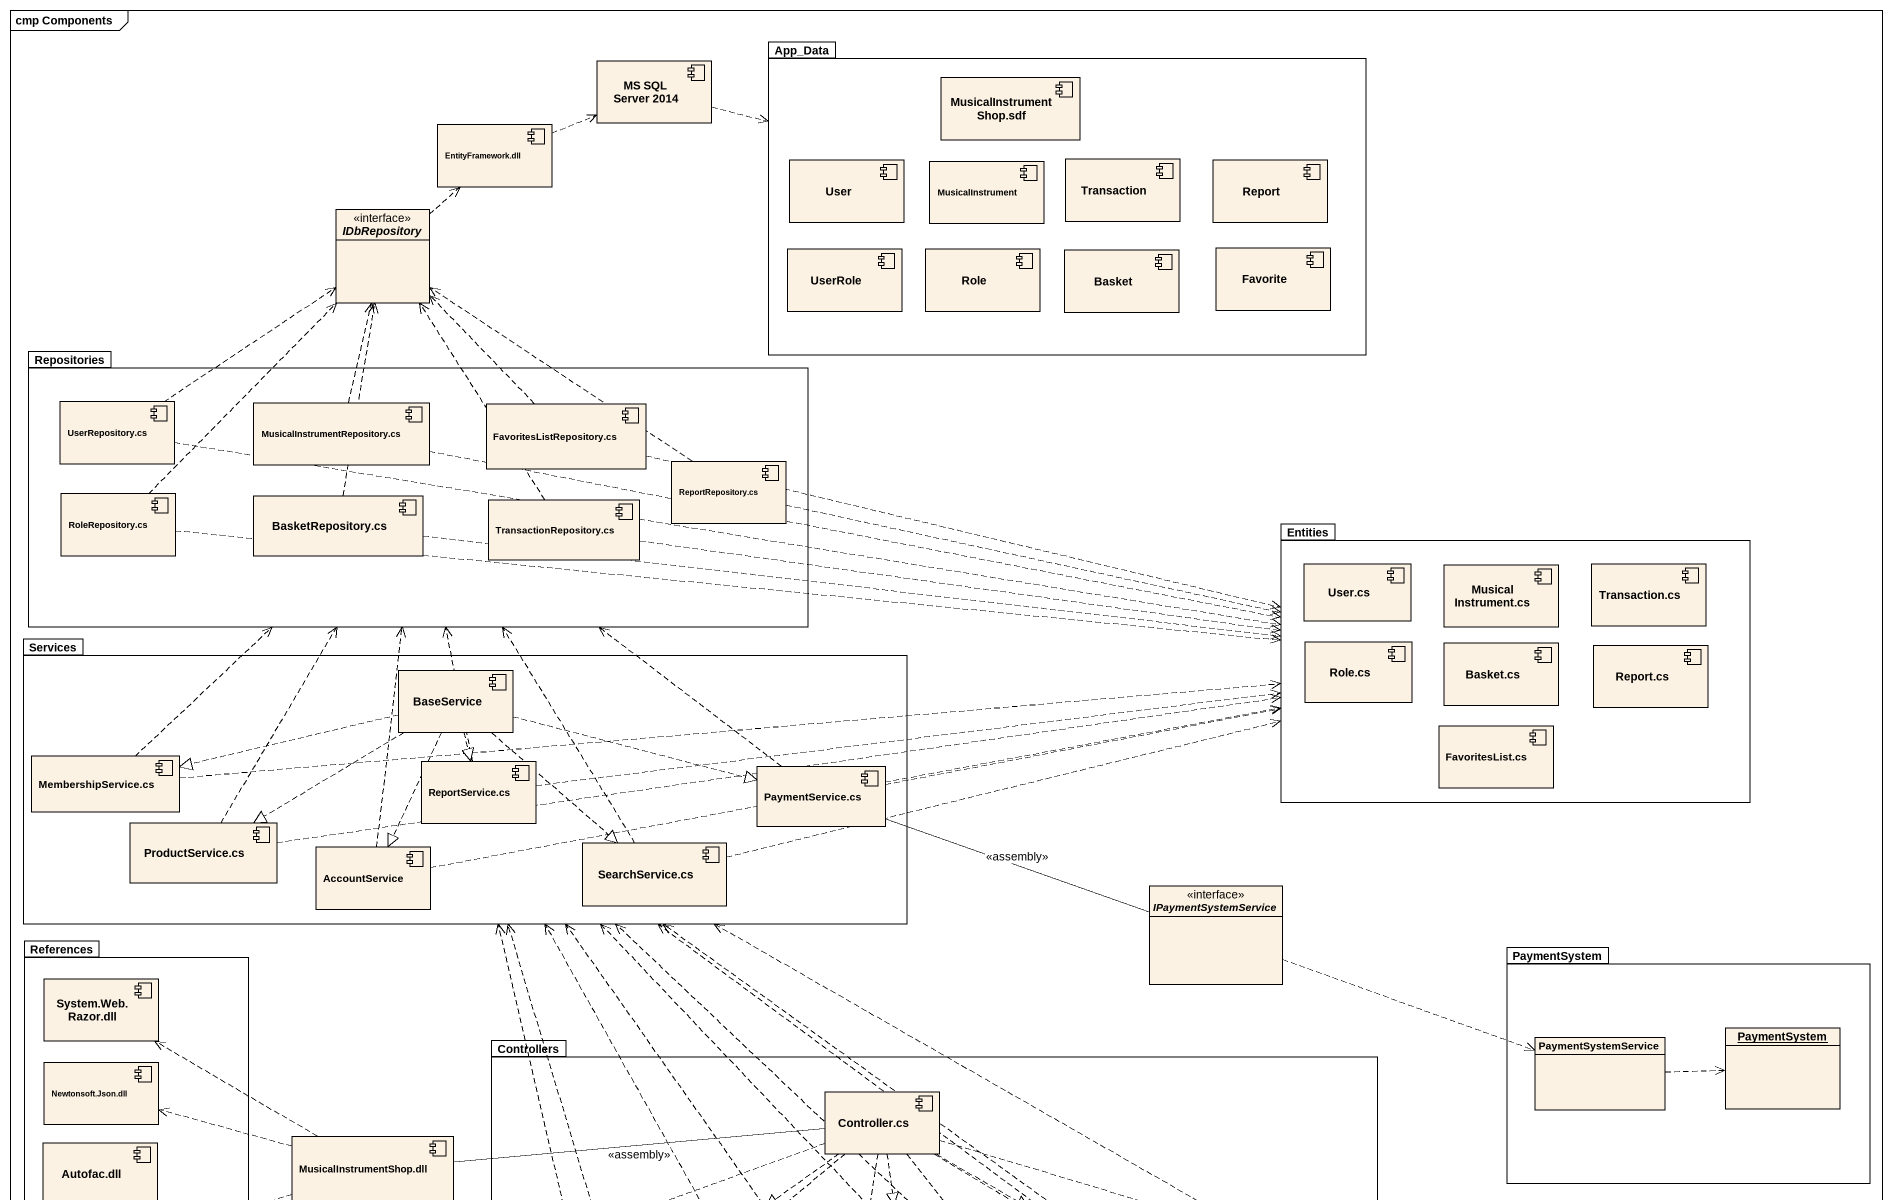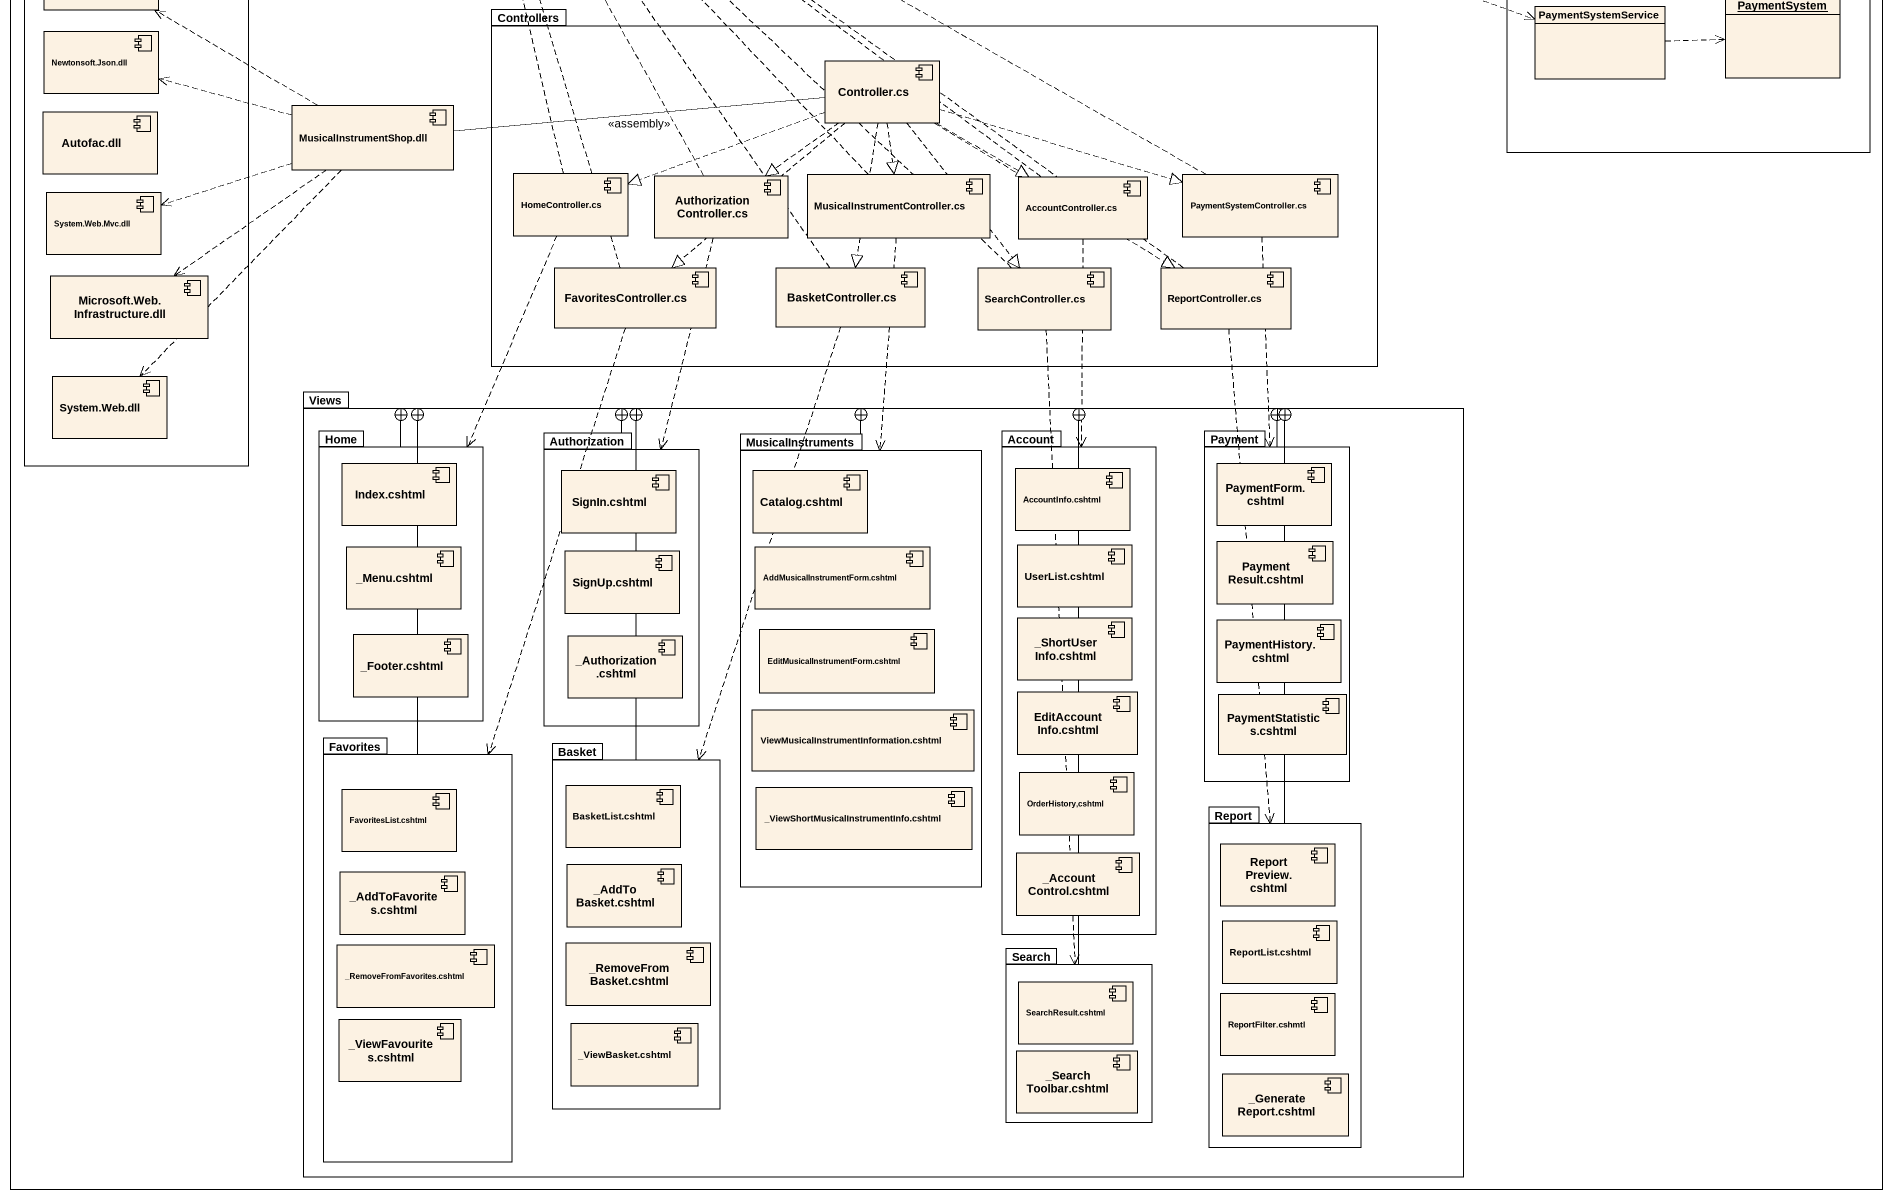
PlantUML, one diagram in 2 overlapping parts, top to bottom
@startuml
mainframe cmp Components
allowmixing
hide circle
hide empty members
component "MS SQL Server 2014" as MS_SQL_Server_2014
package App_Data {
  component "MusicalInstrumentShop.sdf" as MusicalInstrumentShop_sdf
  component User
  component MusicalInstrument
  component Transaction
  component Report
  component UserRole
  component Role
  component Basket
  component Favorite
}
component "EntityFramework.dll" as EntityFramework_dll
interface IDbRepository <<interface>>
package Repositories {
  component "UserRepository.cs" as UserRepository_cs
  component "MusicalInstrumentRepository.cs" as MusicalInstrumentRepository
  component "FavoritesListRepository.cs" as FavoritesListRepository_cs
  component "ReportRepository.cs" as ReportRepository_cs
  component "RoleRepository.cs" as RoleRepository_cs
  component "BasketRepository.cs" as BasketRepository_cs
  component "TransactionRepository.cs" as TransactionRepository_cs
}
package Entities {
  component "User.cs" as User_cs
  component "MusicalInstrument.cs" as MusicalInstrument_cs
  component "Transaction.cs" as Transaction_cs
  component "Role.cs" as Role_cs
  component "Basket.cs" as Basket_cs
  component "Report.cs" as Report_cs
  component "FavoritesList.cs" as FavoritesList_cs
}
package Services {
  component BaseService
  component "MembershipService.cs" as MembershipService_cs
  component "ReportService.cs" as ReportService_cs
  component "PaymentService.cs" as PaymentService_cs
  component "ProductService.cs" as ProductService_cs
  component AccountService
  component "SearchService.cs" as SearchService_cs
}
interface IPaymentSystemService <<interface>>
package References {
  component "System.Web.Razor.dll" as System_Web_Razor_dll
  component "Newtonsoft.Json.dll" as Newtonsoft_Json_dll
  component "Autofac.dll" as Autofac_dll
  component "System.Web.Mvc.dll" as System_Web_Mvc_dll
  component "Microsoft.Web.Infrastructure.dll" as Microsoft_Web
  component "System.Web.dll" as System_Web_dll
}
package PaymentSystem {
  class PaymentSystemService
  object "PaymentSystem" as PaymentSystem_2
}
package Controllers {
  component "Controller.cs" as Controller_cs
  component "HomeController.cs" as HomeController_cs
  component "AuthorizationController.cs" as AuthorizationController_cs
  component "MusicalInstrumentController.cs" as MusicalInstrumentController
  component "AccountController.cs" as AccountController_cs
  component "PaymentSystemController.cs" as PaymentSystemController_cs
  component "FavoritesController.cs" as FavoritesController_cs
  component "BasketController.cs" as BasketController_cs
  component "SearchController.cs" as SearchController_cs
  component "ReportController.cs" as ReportController_cs
}
component "MusicalInstrumentShop.dll" as MusicalInstrumentShop_dll
package Views {
  package Home {
    component "Index.cshtml" as Index_cshtml
    component "_Menu.cshtml" as Menu_cshtml
    component "_Footer.cshtml" as Footer_cshtml
  }
  package Authorization {
    component "SignIn.cshtml" as SignIn_cshtml
    component "SignUp.cshtml" as SignUp_cshtml
    component "_Authorization.cshtml" as Authorization_cshtml
  }
  package MusicalInstruments {
    component "Catalog.cshtml" as Catalog_cshtml
    component "AddMusicalInstrumentForm.cshtml" as AddMusicalInstrumentForm
    component "EditMusicalInstrumentForm.cshtml" as EditMusicalInstrumentForm
    component "ViewMusicalInstrumentInformation.cshtml" as ViewMusicalInstrumentInforma
    component "_ViewShortMusicalInstrumentInfo.cshtml" as ViewShortMusicalInstrumentIn
  }
  package Account {
    component "AccountInfo.cshtml" as AccountInfo_cshtml
    component "UserList.cshtml" as UserList_cshtml
    component "_ShortUserInfo.cshtml" as ShortUserInfo_cshtml
    component "EditAccountInfo.cshtml" as EditAccountInfo_cshtml
    component "OrderHistory,cshtml" as OrderHistory_cshtml
    component "_AccountControl.cshtml" as AccountControl_cshtml
  }
  package Payment {
    component "PaymentForm.cshtml" as PaymentForm_cshtml
    component "PaymentResult.cshtml" as PaymentResult_cshtml
    component "PaymentHistory.cshtml" as PaymentHistory_cshtml
    component "PaymentStatistics.cshtml" as PaymentStatistics_cshtml
  }
  package Favorites {
    component "FavoritesList.cshtml" as FavoritesList_cshtml
    component "_AddToFavorites.cshtml" as AddToFavorites_cshtml
    component "_RemoveFromFavorites.cshtml" as RemoveFromFavorites_cshtml
    component "_ViewFavourites.cshtml" as ViewFavourites_cshtml
  }
  package "Basket" as Basket_2 {
    component "BasketList.cshtml" as BasketList_cshtml
    component "_AddToBasket.cshtml" as AddToBasket_cshtml
    component "_RemoveFromBasket.cshtml" as RemoveFromBasket_cshtml
    component "_ViewBasket.cshtml" as ViewBasket_cshtml
  }
  package "Report" as Report_2 {
    component "ReportPreview.cshtml" as ReportPreview_cshtml
    component "ReportList.cshtml" as ReportList_cshtml
    component "ReportFilter.cshmtl" as ReportFilter_cshmtl
    component "_GenerateReport.cshtml" as GenerateReport_cshtml
  }
  package Search {
    component "SearchResult.cshtml" as SearchResult_cshtml
    component "_SearchToolbar.cshtml" as SearchToolbar_cshtml
  }
}
MS_SQL_Server_2014 .right.> App_Data
EntityFramework_dll .right.> MS_SQL_Server_2014
IDbRepository .up.> EntityFramework_dll
UserRepository_cs .up.> IDbRepository
UserRepository_cs .right.> Entities
MusicalInstrumentRepository .up.> IDbRepository
MusicalInstrumentRepository .right.> Entities
FavoritesListRepository_cs .up.> IDbRepository
FavoritesListRepository_cs .right.> Entities
ReportRepository_cs .up.> IDbRepository
ReportRepository_cs .right.> Entities
RoleRepository_cs .up.> IDbRepository
RoleRepository_cs .right.> Entities
BasketRepository_cs .up.> IDbRepository
BasketRepository_cs .right.> Entities
TransactionRepository_cs .up.> IDbRepository
TransactionRepository_cs .right.> Entities
BaseService .left.|> MembershipService_cs
BaseService ..|> ReportService_cs
BaseService .right.|> PaymentService_cs
BaseService ..|> ProductService_cs
BaseService ..|> AccountService
BaseService ..|> SearchService_cs
MembershipService_cs .up.> Repositories
MembershipService_cs .right.> Entities
ReportService_cs .up.> Repositories
ReportService_cs .right.> Entities
PaymentService_cs .up.> Repositories
PaymentService_cs .right.> Entities
PaymentService_cs -right- IPaymentSystemService : <<assembly>>
ProductService_cs .up.> Repositories
ProductService_cs .right.> Entities
AccountService .up.> Repositories
AccountService .right.> Entities
SearchService_cs .up.> Repositories
SearchService_cs .right.> Entities
IPaymentSystemService .right.> PaymentSystemService
PaymentSystemService .right.> PaymentSystem_2
Controller_cs .left.|> HomeController_cs
Controller_cs ..|> AuthorizationController_cs
Controller_cs ..|> MusicalInstrumentController
Controller_cs .right.|> AccountController_cs
Controller_cs .right.|> PaymentSystemController_cs
Controller_cs ..|> FavoritesController_cs
Controller_cs ..|> BasketController_cs
Controller_cs ..|> SearchController_cs
Controller_cs ..|> ReportController_cs
MusicalInstrumentShop_dll .left.> System_Web_Razor_dll
MusicalInstrumentShop_dll .left.> Newtonsoft_Json_dll
MusicalInstrumentShop_dll -right- Controller_cs : <<assembly>>
MusicalInstrumentShop_dll .left.> System_Web_Mvc_dll
MusicalInstrumentShop_dll ..> Microsoft_Web
MusicalInstrumentShop_dll ..> System_Web_dll
HomeController_cs .up.> Services
HomeController_cs ..> Home
AuthorizationController_cs .up.> Services
AuthorizationController_cs ..> Authorization
MusicalInstrumentController .up.> Services
MusicalInstrumentController ..> MusicalInstruments
AccountController_cs .up.> Services
AccountController_cs ..> Account
PaymentSystemController_cs .left.> Services
PaymentSystemController_cs ..> Payment
FavoritesController_cs .up.> Services
FavoritesController_cs ..> Favorites
BasketController_cs .up.> Services
BasketController_cs ..> Basket_2
SearchController_cs .up.> Services
SearchController_cs ..> Search
ReportController_cs .up.> Services
ReportController_cs ..> Report_2
Home -right-+ Views
Authorization --+ Views
MusicalInstruments --+ Views
Account -left-+ Views
Payment -left-+ Views
Favorites -right-+ Views
Basket_2 -right-+ Views
Report_2 -left-+ Views
Search -up-+ Views
@enduml
